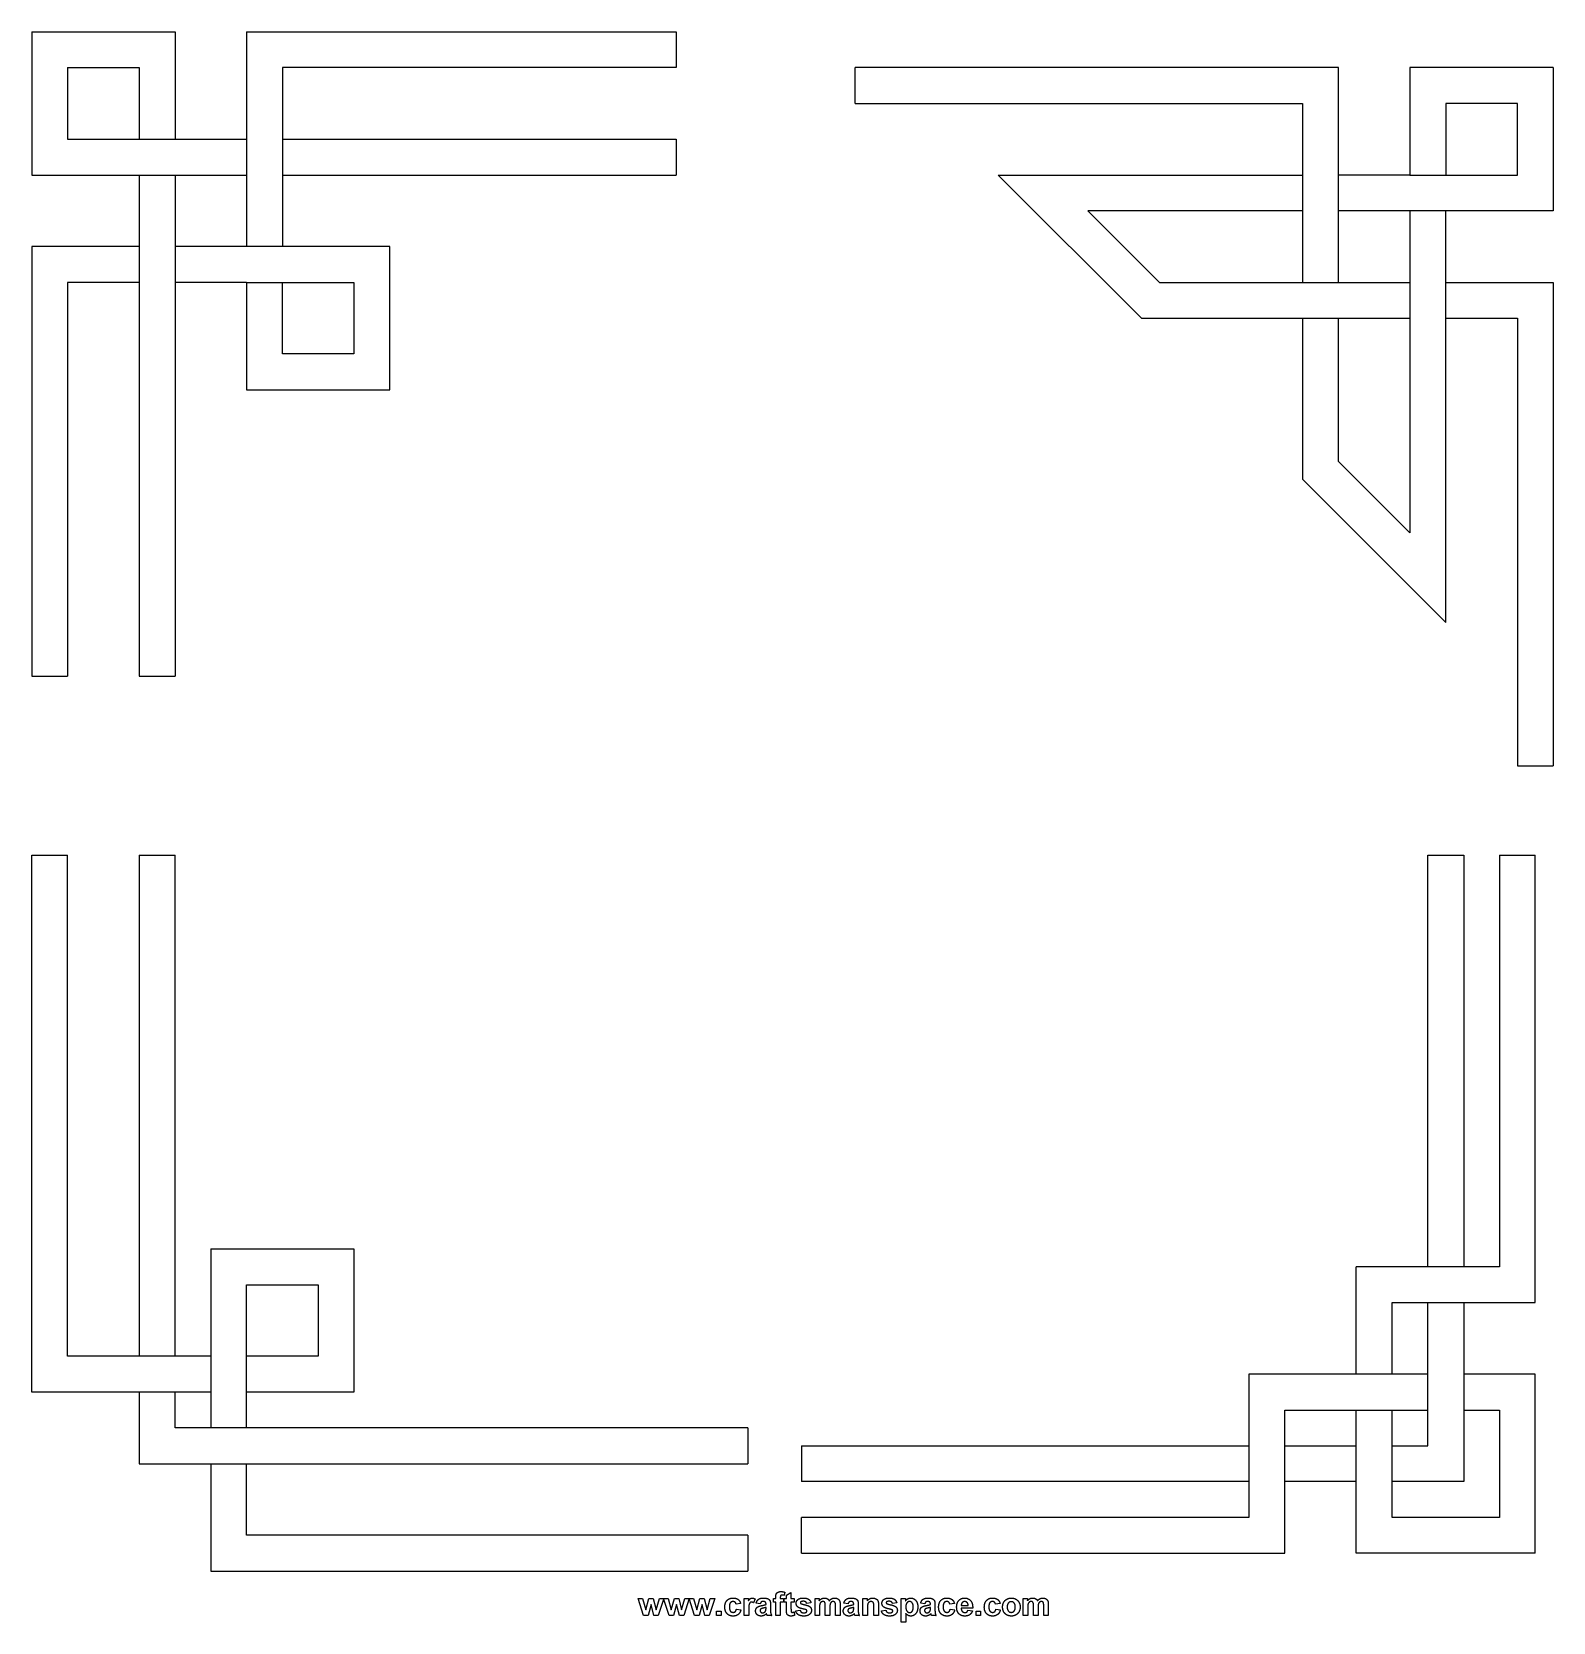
# Model space of a CAD drawing. Header units: millimetres. Extents: x -96 to 97, y -103 to 98.
import ezdxf

# ---------------------------------------------------------------- set-up
doc = ezdxf.new("R2010")
doc.units = ezdxf.units.MM
doc.header["$MEASUREMENT"] = 0
doc.layers.add('Layer 03', color=5, linetype='Continuous')

msp = doc.modelspace()

# ---------------------------------------------------------------- linework, layer by layer
at = {"layer": 'Layer 03'}
for p, q in [((-95.66, 98.3), (-95.66, 80.19)), ((-68.5, 98.3), (-14.17, 98.3)), ((-68.5, 98.3), (-68.5, 80.19)), ((-14.17, 98.3), (-14.17, 93.77)), ((8.46, 89.25), (8.46, 93.77)), ((96.74, 93.77), (96.74, 75.67)), ((-63.97, 84.72), (-14.17, 84.72)), ((-14.17, 84.72), (-14.17, 80.19)), ((-95.66, 80.19), (-68.5, 80.19)), ((-82.08, 80.19), (-82.08, 16.81)), ((-77.55, 80.19), (-77.55, 16.81)), ((-68.5, 80.19), (-68.5, 71.14)), ((-63.97, 80.19), (-14.17, 80.19)), ((26.57, 80.19), (65.05, 80.19)), ((78.63, 80.19), (69.58, 80.19)), ((96.74, 75.67), (69.58, 75.67)), ((-68.5, 66.61), (-77.55, 66.61)), ((-95.66, 16.81), (-91.14, 16.81)), ((-82.08, 16.81), (-77.55, 16.81)), ((92.22, 5.49), (96.74, 5.49)), ((-95.66, -5.82), (-91.14, -5.82)), ((-82.08, -5.82), (-77.55, -5.82)), ((-82.08, -5.82), (-82.08, -69.21)), ((-77.55, -69.21), (-77.55, -5.82)), ((80.9, -5.82), (85.43, -5.82)), ((80.9, -57.89), (80.9, -5.82)), ((85.43, -5.82), (85.43, -57.89)), ((89.95, -5.82), (94.48, -5.82)), ((-73.03, -55.62), (-73.03, -78.26)), ((71.84, -71.47), (71.84, -57.89)), ((80.9, -71.47), (58.26, -71.47)), ((-68.5, -78.26), (-68.5, -73.73)), ((76.37, -80.52), (76.37, -76)), ((-5.12, -78.26), (-5.12, -82.79)), ((1.67, -80.52), (1.67, -85.05)), ((1.67, -80.52), (58.26, -80.52)), ((62.79, -80.52), (71.84, -80.52)), ((-73.03, -82.79), (-73.03, -96.37)), ((58.26, -85.05), (1.67, -85.05)), ((71.84, -85.05), (62.79, -85.05)), ((1.67, -94.1), (1.67, -89.58)), ((-5.12, -91.84), (-5.12, -96.37)), ((-73.03, -96.37), (-5.12, -96.37)), ((-18.29, -102), (-18.98, -99.83)), ((-18.98, -99.83), (-18.42, -99.83)), ((-18.42, -99.83), (-18.01, -101.25)), ((-18.01, -101.25), (-17.62, -99.83)), ((-17.62, -99.83), (-17.07, -99.83)), ((-17.07, -99.83), (-16.71, -101.25)), ((-16.71, -101.25), (-16.3, -99.83)), ((-15.74, -99.83), (-16.43, -102)), ((-16.3, -99.83), (-15.74, -99.83)), ((-15.07, -102), (-15.76, -99.83)), ((-15.76, -99.83), (-15.2, -99.83)), ((-15.2, -99.83), (-14.79, -101.25)), ((-14.79, -101.25), (-14.4, -99.83)), ((-14.4, -99.83), (-13.85, -99.83)), ((-13.85, -99.83), (-13.49, -101.25)), ((-13.49, -101.25), (-13.08, -99.83)), ((-12.52, -99.83), (-13.21, -102)), ((-13.08, -99.83), (-12.52, -99.83)), ((-11.84, -102), (-12.54, -99.83)), ((-12.54, -99.83), (-11.97, -99.83)), ((-11.97, -99.83), (-11.56, -101.25)), ((-11.56, -101.25), (-11.18, -99.83)), ((-11.18, -99.83), (-10.62, -99.83)), ((-10.62, -99.83), (-10.27, -101.25)), ((-10.27, -101.25), (-9.86, -99.83)), ((-9.3, -99.83), (-9.99, -102)), ((-9.86, -99.83), (-9.3, -99.83)), ((-6.02, -100.46), (-6.59, -100.56)), ((-5.57, -102), (-5.57, -99.83)), ((-5.57, -99.83), (-5.04, -99.83)), ((-5.04, -99.83), (-5.04, -100.14)), ((-4.2, -99.89), (-4.38, -100.39)), ((-3.54, -100.5), (-4.06, -100.43)), ((-2.81, -100.59), (-2.81, -100.53)), ((-1.87, -99.83), (-1.57, -99.83)), ((-1.87, -100.28), (-1.87, -99.83)), ((-1.57, -100.28), (-1.87, -100.28)), ((-1.57, -99.83), (-1.57, -99.67)), ((-1.57, -102), (-1.57, -100.28)), ((-1, -99.68), (-1, -99.83)), ((-1, -99.83), (-0.59, -99.83)), ((-0.59, -100.28), (-1, -100.28)), ((-1, -100.28), (-1, -102)), ((-0.59, -99.83), (-0.59, -100.28)), ((-0.44, -99.04), (-0.51, -99.44)), ((-0.5, -100.28), (-0.5, -99.83)), ((-0.5, -99.83), (-0.22, -99.83)), ((-0.22, -100.28), (-0.5, -100.28)), ((-0.22, -99.43), (0.35, -99.09)), ((-0.22, -99.83), (-0.22, -99.43)), ((-0.22, -101.23), (-0.22, -100.28)), ((0.35, -99.09), (0.35, -99.83)), ((0.35, -99.83), (0.74, -99.83)), ((0.74, -100.28), (0.35, -100.28)), ((0.35, -100.28), (0.35, -101.17)), ((0.74, -99.83), (0.74, -100.28)), ((2.87, -100.37), (2.33, -100.46)), ((3.39, -99.83), (3.91, -99.83)), ((3.39, -102), (3.39, -99.83)), ((3.91, -99.83), (3.91, -100.13)), ((7.56, -100.5), (7.04, -100.43)), ((8.28, -100.59), (8.28, -100.53)), ((9.44, -102), (9.44, -99.83)), ((9.44, -99.83), (9.98, -99.83)), ((9.98, -99.83), (9.98, -100.15)), ((13.72, -100.37), (13.19, -100.46)), ((14.3, -99.83), (14.83, -99.83)), ((14.3, -102.83), (14.3, -99.83)), ((14.83, -99.83), (14.83, -100.15)), ((17.26, -100.5), (16.74, -100.43)), ((17.98, -100.59), (17.98, -100.53)), ((21.02, -100.46), (20.44, -100.56)), ((26.8, -100.46), (26.22, -100.56)), ((29.72, -99.83), (30.24, -99.83)), ((29.72, -102), (29.72, -99.83)), ((30.24, -99.83), (30.24, -100.13)), ((-17.72, -102), (-18.29, -102)), ((-17.34, -100.61), (-17.72, -102)), ((-16.98, -102), (-17.34, -100.61)), ((-16.43, -102), (-16.98, -102)), ((-14.5, -102), (-15.07, -102)), ((-14.12, -100.61), (-14.5, -102)), ((-13.75, -102), (-14.12, -100.61)), ((-13.21, -102), (-13.75, -102)), ((-11.28, -102), (-11.84, -102)), ((-10.9, -100.61), (-11.28, -102)), ((-10.53, -102), (-10.9, -100.61)), ((-9.99, -102), (-10.53, -102)), ((-9.06, -102), (-9.06, -101.43)), ((-9.06, -101.43), (-8.48, -101.43)), ((-8.48, -102), (-9.06, -102)), ((-8.48, -101.43), (-8.48, -102)), ((-6.56, -101.19), (-5.98, -101.26)), ((-5, -102), (-5.57, -102)), ((-5, -101.33), (-5, -102)), ((-2.81, -101.08), (-2.81, -100.96)), ((-2.09, -102), (-2.67, -102)), ((-2.24, -100.61), (-2.24, -101.29)), ((-1, -102), (-1.57, -102)), ((0.73, -101.54), (0.78, -101.97)), ((0.93, -101.39), (1.5, -101.31)), ((3.96, -102), (3.39, -102)), ((3.96, -100.95), (3.96, -102)), ((4.69, -102), (4.69, -100.81)), ((5.26, -102), (4.69, -102)), ((5.26, -100.96), (5.26, -102)), ((5.98, -102), (5.98, -100.76)), ((6.56, -102), (5.98, -102)), ((6.56, -100.61), (6.56, -102)), ((8.28, -101.08), (8.28, -100.96)), ((9, -102), (8.43, -102)), ((8.85, -100.61), (8.85, -101.29)), ((10.02, -102), (9.44, -102)), ((10.02, -101.02), (10.02, -102)), ((10.83, -102), (10.83, -100.89)), ((11.41, -102), (10.83, -102)), ((11.41, -100.65), (11.41, -102)), ((11.78, -101.39), (12.35, -101.31)), ((14.87, -101.74), (14.87, -102.83)), ((17.98, -101.08), (17.98, -100.96)), ((18.7, -102), (18.13, -102)), ((18.56, -100.61), (18.56, -101.29)), ((20.48, -101.19), (21.06, -101.26)), ((23.33, -101.07), (21.87, -101.07)), ((21.88, -100.72), (22.76, -100.72)), ((22.72, -101.31), (23.3, -101.39)), ((23.76, -102), (23.76, -101.43)), ((23.76, -101.43), (24.33, -101.43)), ((24.33, -102), (23.76, -102)), ((24.33, -101.43), (24.33, -102)), ((26.26, -101.19), (26.83, -101.26)), ((30.3, -102), (29.72, -102)), ((30.3, -100.95), (30.3, -102)), ((31.02, -102), (31.02, -100.81)), ((31.59, -102), (31.02, -102)), ((31.59, -100.96), (31.59, -102)), ((32.31, -102), (32.31, -100.76)), ((32.89, -102), (32.31, -102)), ((32.89, -100.61), (32.89, -102)), ((14.87, -102.83), (14.3, -102.83))]:
    msp.add_line(p, q, dxfattribs=at)
for points in [[(-95.66, 98.3), (-77.55, 98.3), (-77.55, 84.72)], [(-91.14, 93.77), (-82.08, 93.77), (-82.08, 84.72)], [(-91.14, 93.77), (-91.14, 84.72), (-68.5, 84.72)], [(-14.17, 93.77), (-63.97, 93.77), (-63.97, 71.14)], [(69.58, 66.61), (69.58, 93.77), (8.46, 93.77)], [(96.74, 93.77), (78.63, 93.77), (78.63, 80.19)], [(8.46, 89.25), (65.05, 89.25), (65.05, 66.61)], [(78.63, 80.19), (92.22, 80.19), (92.22, 89.25), (83.16, 89.25), (83.16, 80.19)], [(26.57, 80.19), (44.68, 62.08), (78.63, 62.08)], [(65.05, 75.67), (37.89, 75.67), (46.94, 66.61), (78.63, 66.61)], [(65.05, 62.08), (65.05, 41.71), (83.16, 23.6), (83.16, 75.67)], [(78.63, 75.67), (78.63, 34.92), (69.58, 43.98), (69.58, 62.08)], [(-82.08, 71.14), (-95.66, 71.14), (-95.66, 16.81)], [(-68.5, 66.61), (-68.5, 53.03), (-50.39, 53.03), (-50.39, 71.14), (-77.55, 71.14)], [(-82.08, 66.61), (-91.14, 66.61), (-91.14, 16.81)], [(-68.5, 66.61), (-54.92, 66.61), (-54.92, 57.56), (-63.97, 57.56), (-63.97, 66.61)], [(83.16, 66.61), (96.74, 66.61), (96.74, 5.49)], [(83.16, 62.08), (92.22, 62.08), (92.22, 5.49)], [(-73.03, -73.73), (-95.66, -73.73), (-95.66, -5.82)], [(-73.03, -69.21), (-91.14, -69.21), (-91.14, -5.82)], [(89.95, -5.82), (89.95, -57.89), (71.84, -57.89)], [(76.37, -71.47), (76.37, -62.41), (94.48, -62.41), (94.48, -5.82)], [(-73.03, -55.62), (-54.92, -55.62), (-54.92, -73.73), (-68.5, -73.73)], [(-68.5, -73.73), (-68.5, -60.15), (-59.45, -60.15), (-59.45, -69.21), (-68.5, -69.21)], [(76.37, -80.52), (80.9, -80.52), (80.9, -62.41)], [(85.43, -62.41), (85.43, -85.05), (76.37, -85.05)], [(58.26, -71.47), (58.26, -89.58), (1.67, -89.58)], [(94.48, -94.1), (94.48, -71.47), (85.43, -71.47)], [(-82.08, -73.73), (-82.08, -82.79), (-5.12, -82.79)], [(-5.12, -78.26), (-77.55, -78.26), (-77.55, -73.73)], [(1.67, -94.1), (62.79, -94.1), (62.79, -76), (80.9, -76)], [(94.48, -94.1), (71.84, -94.1), (71.84, -76)], [(85.43, -76), (89.95, -76), (89.95, -89.58), (76.37, -89.58), (76.37, -80.52)], [(-5.12, -91.84), (-68.5, -91.84), (-68.5, -82.79)]]:
    msp.add_lwpolyline(points, dxfattribs=at)
for points in [[(-8.02, -100.92), (-8.02, -100.38), (-7.74, -100.08)], [(-7.74, -100.08), (-7.46, -99.78), (-6.98, -99.78)], [(-7.32, -100.37), (-7.44, -100.52), (-7.44, -100.88)], [(-6.98, -100.22), (-7.19, -100.22), (-7.32, -100.37)], [(-6.98, -99.78), (-6.58, -99.78), (-6.35, -99.95)], [(-6.72, -100.31), (-6.82, -100.22), (-6.98, -100.22)], [(-6.59, -100.56), (-6.62, -100.39), (-6.72, -100.31)], [(-6.35, -99.95), (-6.12, -100.12), (-6.02, -100.46)], [(-5.04, -100.14), (-4.91, -99.92), (-4.8, -99.85)], [(-4.83, -100.36), (-4.91, -100.43), (-4.95, -100.6)], [(-4.64, -100.3), (-4.75, -100.3), (-4.83, -100.36)], [(-4.8, -99.85), (-4.7, -99.78), (-4.56, -99.78)], [(-4.38, -100.39), (-4.52, -100.3), (-4.64, -100.3)], [(-4.56, -99.78), (-4.38, -99.78), (-4.2, -99.89)], [(-4.06, -100.43), (-3.97, -100.1), (-3.76, -99.94)], [(-3.76, -99.94), (-3.55, -99.78), (-3.14, -99.78)], [(-3.41, -100.28), (-3.49, -100.35), (-3.54, -100.5)], [(-3.18, -100.22), (-3.33, -100.22), (-3.41, -100.28)], [(-2.89, -100.29), (-2.97, -100.22), (-3.18, -100.22)], [(-3.14, -99.78), (-2.76, -99.78), (-2.57, -99.87)], [(-2.81, -100.53), (-2.81, -100.37), (-2.89, -100.29)], [(-2.57, -99.87), (-2.39, -99.96), (-2.32, -100.1)], [(-2.32, -100.1), (-2.24, -100.24), (-2.24, -100.61)], [(-1.57, -99.67), (-1.57, -99.4), (-1.52, -99.27)], [(-1.52, -99.27), (-1.46, -99.13), (-1.31, -99.05)], [(-1.31, -99.05), (-1.15, -98.96), (-0.92, -98.96)], [(-0.95, -99.46), (-1, -99.52), (-1, -99.68)], [(-0.77, -99.41), (-0.89, -99.41), (-0.95, -99.46)], [(-0.92, -98.96), (-0.68, -98.96), (-0.44, -99.04)], [(-0.51, -99.44), (-0.64, -99.41), (-0.77, -99.41)], [(1, -100.45), (1, -100.16), (1.22, -99.97)], [(1.26, -100.94), (1, -100.76), (1, -100.45)], [(1.22, -99.97), (1.44, -99.78), (1.91, -99.78)], [(1.6, -100.25), (1.54, -100.3), (1.54, -100.37)], [(1.54, -100.37), (1.54, -100.43), (1.59, -100.47)], [(1.59, -100.47), (1.67, -100.53), (2.13, -100.64)], [(1.93, -100.19), (1.7, -100.19), (1.6, -100.25)], [(1.91, -99.78), (2.36, -99.78), (2.57, -99.93)], [(2.2, -100.26), (2.11, -100.19), (1.93, -100.19)], [(2.33, -100.46), (2.3, -100.33), (2.2, -100.26)], [(2.57, -99.93), (2.79, -100.08), (2.87, -100.37)], [(3.91, -100.13), (4.19, -99.78), (4.58, -99.78)], [(4.01, -100.5), (3.96, -100.63), (3.96, -100.95)], [(4.16, -100.29), (4.05, -100.37), (4.01, -100.5)], [(4.39, -100.22), (4.26, -100.22), (4.16, -100.29)], [(4.56, -100.27), (4.5, -100.22), (4.39, -100.22)], [(4.66, -100.4), (4.63, -100.31), (4.56, -100.27)], [(4.58, -99.78), (4.79, -99.78), (4.94, -99.86)], [(4.69, -100.81), (4.69, -100.5), (4.66, -100.4)], [(4.94, -99.86), (5.09, -99.95), (5.19, -100.13)], [(5.19, -100.13), (5.33, -99.95), (5.5, -99.86)], [(5.31, -100.51), (5.26, -100.65), (5.26, -100.96)], [(5.46, -100.3), (5.35, -100.37), (5.31, -100.51)], [(5.68, -100.22), (5.56, -100.22), (5.46, -100.3)], [(5.5, -99.86), (5.66, -99.78), (5.85, -99.78)], [(5.92, -100.34), (5.84, -100.22), (5.68, -100.22)], [(5.85, -99.78), (6.09, -99.78), (6.25, -99.87)], [(5.98, -100.76), (5.98, -100.44), (5.92, -100.34)], [(6.25, -99.87), (6.42, -99.97), (6.5, -100.16)], [(6.5, -100.16), (6.56, -100.3), (6.56, -100.61)], [(7.04, -100.43), (7.12, -100.1), (7.33, -99.94)], [(7.33, -99.94), (7.54, -99.78), (7.96, -99.78)], [(7.69, -100.28), (7.61, -100.35), (7.56, -100.5)], [(7.91, -100.22), (7.77, -100.22), (7.69, -100.28)], [(8.2, -100.29), (8.12, -100.22), (7.91, -100.22)], [(7.96, -99.78), (8.33, -99.78), (8.52, -99.87)], [(8.28, -100.53), (8.28, -100.37), (8.2, -100.29)], [(8.52, -99.87), (8.7, -99.96), (8.78, -100.1)], [(8.78, -100.1), (8.85, -100.24), (8.85, -100.61)], [(9.98, -100.15), (10.26, -99.78), (10.69, -99.78)], [(10.06, -100.52), (10.02, -100.65), (10.02, -101.02)], [(10.22, -100.3), (10.1, -100.39), (10.06, -100.52)], [(10.48, -100.22), (10.34, -100.22), (10.22, -100.3)], [(10.68, -100.28), (10.6, -100.22), (10.48, -100.22)], [(10.8, -100.44), (10.76, -100.34), (10.68, -100.28)], [(10.69, -99.78), (10.88, -99.78), (11.03, -99.85)], [(10.83, -100.89), (10.83, -100.54), (10.8, -100.44)], [(11.03, -99.85), (11.19, -99.91), (11.27, -100.02)], [(11.27, -100.02), (11.34, -100.13), (11.38, -100.26)], [(11.38, -100.26), (11.41, -100.4), (11.41, -100.65)], [(11.85, -100.45), (11.85, -100.16), (12.07, -99.97)], [(12.11, -100.94), (11.85, -100.76), (11.85, -100.45)], [(12.07, -99.97), (12.3, -99.78), (12.76, -99.78)], [(12.45, -100.25), (12.39, -100.3), (12.39, -100.37)], [(12.39, -100.37), (12.39, -100.43), (12.45, -100.47)], [(12.78, -100.19), (12.55, -100.19), (12.45, -100.25)], [(12.45, -100.47), (12.52, -100.53), (12.98, -100.64)], [(12.76, -99.78), (13.21, -99.78), (13.42, -99.93)], [(13.05, -100.26), (12.96, -100.19), (12.78, -100.19)], [(13.19, -100.46), (13.15, -100.33), (13.05, -100.26)], [(13.42, -99.93), (13.64, -100.08), (13.72, -100.37)], [(14.83, -100.15), (14.94, -99.99), (15.11, -99.88)], [(15.01, -100.39), (14.87, -100.55), (14.87, -100.88)], [(15.35, -100.22), (15.14, -100.22), (15.01, -100.39)], [(15.11, -99.88), (15.29, -99.78), (15.5, -99.78)], [(15.68, -100.39), (15.55, -100.22), (15.35, -100.22)], [(15.5, -99.78), (15.87, -99.78), (16.13, -100.08)], [(15.81, -100.91), (15.81, -100.56), (15.68, -100.39)], [(16.13, -100.08), (16.39, -100.37), (16.39, -100.9)], [(16.74, -100.43), (16.83, -100.1), (17.04, -99.94)], [(17.04, -99.94), (17.25, -99.78), (17.66, -99.78)], [(17.39, -100.28), (17.31, -100.35), (17.26, -100.5)], [(17.61, -100.22), (17.47, -100.22), (17.39, -100.28)], [(17.9, -100.29), (17.83, -100.22), (17.61, -100.22)], [(17.66, -99.78), (18.04, -99.78), (18.22, -99.87)], [(17.98, -100.53), (17.98, -100.37), (17.9, -100.29)], [(18.22, -99.87), (18.41, -99.96), (18.48, -100.1)], [(18.48, -100.1), (18.56, -100.24), (18.56, -100.61)], [(19.02, -100.92), (19.02, -100.38), (19.3, -100.08)], [(19.3, -100.08), (19.58, -99.78), (20.06, -99.78)], [(19.72, -100.37), (19.59, -100.52), (19.59, -100.88)], [(20.06, -100.22), (19.84, -100.22), (19.72, -100.37)], [(20.06, -99.78), (20.45, -99.78), (20.69, -99.95)], [(20.32, -100.31), (20.22, -100.22), (20.06, -100.22)], [(20.44, -100.56), (20.42, -100.39), (20.32, -100.31)], [(20.69, -99.95), (20.92, -100.12), (21.02, -100.46)], [(21.3, -100.93), (21.3, -100.39), (21.58, -100.08)], [(21.58, -100.08), (21.86, -99.78), (22.3, -99.78)], [(22, -100.36), (21.88, -100.49), (21.88, -100.72)], [(22.32, -100.22), (22.13, -100.22), (22, -100.36)], [(22.3, -99.78), (22.78, -99.78), (23.06, -100.1)], [(22.63, -100.35), (22.5, -100.22), (22.32, -100.22)], [(22.76, -100.72), (22.75, -100.48), (22.63, -100.35)], [(23.06, -100.1), (23.35, -100.42), (23.33, -101.07)], [(24.8, -100.92), (24.8, -100.38), (25.08, -100.08)], [(25.08, -100.08), (25.36, -99.78), (25.84, -99.78)], [(25.5, -100.37), (25.37, -100.52), (25.37, -100.88)], [(25.83, -100.22), (25.62, -100.22), (25.5, -100.37)], [(26.09, -100.31), (25.99, -100.22), (25.83, -100.22)], [(25.84, -99.78), (26.23, -99.78), (26.46, -99.95)], [(26.22, -100.56), (26.19, -100.39), (26.09, -100.31)], [(26.46, -99.95), (26.7, -100.12), (26.8, -100.46)], [(27.11, -100.89), (27.11, -100.6), (27.25, -100.33)], [(27.25, -100.33), (27.39, -100.06), (27.65, -99.92)], [(27.65, -99.92), (27.9, -99.78), (28.22, -99.78)], [(27.84, -100.41), (27.69, -100.59), (27.69, -100.92)], [(28.2, -100.24), (27.98, -100.24), (27.84, -100.41)], [(28.57, -100.41), (28.42, -100.24), (28.2, -100.24)], [(28.22, -99.78), (28.71, -99.78), (29.02, -100.1)], [(28.72, -100.91), (28.72, -100.59), (28.57, -100.41)], [(29.02, -100.1), (29.33, -100.42), (29.33, -100.91)], [(30.24, -100.13), (30.52, -99.78), (30.91, -99.78)], [(30.34, -100.5), (30.3, -100.63), (30.3, -100.95)], [(30.49, -100.29), (30.39, -100.37), (30.34, -100.5)], [(30.72, -100.22), (30.59, -100.22), (30.49, -100.29)], [(30.9, -100.27), (30.83, -100.22), (30.72, -100.22)], [(30.99, -100.4), (30.96, -100.31), (30.9, -100.27)], [(30.91, -99.78), (31.12, -99.78), (31.27, -99.86)], [(31.02, -100.81), (31.02, -100.5), (30.99, -100.4)], [(31.27, -99.86), (31.43, -99.95), (31.53, -100.13)], [(31.53, -100.13), (31.67, -99.95), (31.83, -99.86)], [(31.64, -100.51), (31.59, -100.65), (31.59, -100.96)], [(31.79, -100.3), (31.69, -100.37), (31.64, -100.51)], [(32.01, -100.22), (31.9, -100.22), (31.79, -100.3)], [(31.83, -99.86), (32, -99.78), (32.18, -99.78)], [(32.26, -100.34), (32.18, -100.22), (32.01, -100.22)], [(32.18, -99.78), (32.42, -99.78), (32.58, -99.87)], [(32.31, -100.76), (32.31, -100.44), (32.26, -100.34)], [(32.58, -99.87), (32.75, -99.97), (32.83, -100.16)], [(32.83, -100.16), (32.89, -100.3), (32.89, -100.61)], [(-7.74, -101.75), (-8.02, -101.45), (-8.02, -100.92)], [(-6.98, -102.06), (-7.46, -102.06), (-7.74, -101.75)], [(-7.44, -100.88), (-7.44, -101.27), (-7.32, -101.43)], [(-7.32, -101.43), (-7.19, -101.59), (-6.97, -101.59)], [(-6.32, -101.85), (-6.56, -102.06), (-6.98, -102.06)], [(-6.97, -101.59), (-6.81, -101.59), (-6.7, -101.5)], [(-6.7, -101.5), (-6.6, -101.41), (-6.56, -101.19)], [(-5.98, -101.26), (-6.07, -101.65), (-6.32, -101.85)], [(-4.95, -100.6), (-5, -100.78), (-5, -101.33)], [(-4.13, -101.41), (-4.13, -101.23), (-4.04, -101.09)], [(-3.94, -101.87), (-4.13, -101.69), (-4.13, -101.41)], [(-4.04, -101.09), (-3.96, -100.94), (-3.8, -100.87)], [(-3.41, -102.06), (-3.75, -102.06), (-3.94, -101.87)], [(-3.8, -100.87), (-3.65, -100.79), (-3.36, -100.73)], [(-3.45, -101.15), (-3.56, -101.23), (-3.56, -101.35)], [(-3.56, -101.35), (-3.56, -101.47), (-3.47, -101.56)], [(-3.47, -101.56), (-3.38, -101.65), (-3.25, -101.65)], [(-3.15, -101.05), (-3.38, -101.1), (-3.45, -101.15)], [(-3.06, -101.98), (-3.22, -102.06), (-3.41, -102.06)], [(-3.36, -100.73), (-2.97, -100.66), (-2.81, -100.59)], [(-3.25, -101.65), (-3.1, -101.65), (-2.97, -101.55)], [(-2.81, -100.96), (-2.92, -101), (-3.15, -101.05)], [(-2.74, -101.77), (-2.89, -101.91), (-3.06, -101.98)], [(-2.97, -101.55), (-2.87, -101.47), (-2.84, -101.36)], [(-2.84, -101.36), (-2.81, -101.28), (-2.81, -101.08)], [(-2.72, -101.83), (-2.74, -101.78), (-2.74, -101.77)], [(-2.67, -102), (-2.69, -101.94), (-2.72, -101.83)], [(-2.24, -101.29), (-2.24, -101.57), (-2.21, -101.71)], [(-2.21, -101.71), (-2.18, -101.84), (-2.09, -102)], [(-0.2, -101.64), (-0.22, -101.54), (-0.22, -101.23)], [(-0.12, -101.87), (-0.18, -101.78), (-0.2, -101.64)], [(0.06, -102), (-0.07, -101.95), (-0.12, -101.87)], [(0.33, -102.06), (0.18, -102.06), (0.06, -102)], [(0.78, -101.97), (0.58, -102.06), (0.33, -102.06)], [(0.35, -101.17), (0.35, -101.44), (0.36, -101.49)], [(0.36, -101.49), (0.37, -101.53), (0.41, -101.56)], [(0.41, -101.56), (0.45, -101.59), (0.51, -101.59)], [(0.51, -101.59), (0.58, -101.59), (0.73, -101.54)], [(1.26, -101.88), (1.01, -101.7), (0.93, -101.39)], [(2.14, -101.22), (1.44, -101.07), (1.26, -100.94)], [(1.96, -102.06), (1.52, -102.06), (1.26, -101.88)], [(1.5, -101.31), (1.54, -101.48), (1.65, -101.56)], [(1.65, -101.56), (1.76, -101.65), (1.96, -101.65)], [(1.96, -101.65), (2.18, -101.65), (2.3, -101.57)], [(2.7, -101.84), (2.45, -102.06), (1.96, -102.06)], [(2.13, -100.64), (2.58, -100.74), (2.77, -100.9)], [(2.33, -101.3), (2.29, -101.26), (2.14, -101.22)], [(2.3, -101.57), (2.37, -101.51), (2.37, -101.41)], [(2.37, -101.41), (2.37, -101.34), (2.33, -101.3)], [(2.94, -101.32), (2.94, -101.62), (2.7, -101.84)], [(2.77, -100.9), (2.94, -101.05), (2.94, -101.32)], [(6.96, -101.41), (6.96, -101.23), (7.05, -101.09)], [(7.16, -101.87), (6.96, -101.69), (6.96, -101.41)], [(7.05, -101.09), (7.13, -100.94), (7.29, -100.87)], [(7.68, -102.06), (7.35, -102.06), (7.16, -101.87)], [(7.29, -100.87), (7.44, -100.79), (7.73, -100.73)], [(7.64, -101.15), (7.54, -101.23), (7.54, -101.35)], [(7.54, -101.35), (7.54, -101.47), (7.62, -101.56)], [(7.62, -101.56), (7.71, -101.65), (7.84, -101.65)], [(7.94, -101.05), (7.71, -101.1), (7.64, -101.15)], [(8.04, -101.98), (7.87, -102.06), (7.68, -102.06)], [(7.73, -100.73), (8.13, -100.66), (8.28, -100.59)], [(7.84, -101.65), (7.99, -101.65), (8.13, -101.55)], [(8.28, -100.96), (8.17, -101), (7.94, -101.05)], [(8.35, -101.77), (8.2, -101.91), (8.04, -101.98)], [(8.13, -101.55), (8.23, -101.47), (8.26, -101.36)], [(8.26, -101.36), (8.28, -101.28), (8.28, -101.08)], [(8.37, -101.83), (8.36, -101.78), (8.35, -101.77)], [(8.43, -102), (8.4, -101.94), (8.37, -101.83)], [(8.85, -101.29), (8.85, -101.57), (8.88, -101.71)], [(8.88, -101.71), (8.91, -101.84), (9, -102)], [(12.11, -101.88), (11.86, -101.7), (11.78, -101.39)], [(12.99, -101.22), (12.3, -101.07), (12.11, -100.94)], [(12.81, -102.06), (12.37, -102.06), (12.11, -101.88)], [(12.35, -101.31), (12.39, -101.48), (12.5, -101.56)], [(12.5, -101.56), (12.61, -101.65), (12.81, -101.65)], [(12.81, -101.65), (13.04, -101.65), (13.15, -101.57)], [(13.55, -101.84), (13.3, -102.06), (12.81, -102.06)], [(12.98, -100.64), (13.44, -100.74), (13.62, -100.9)], [(13.18, -101.3), (13.14, -101.26), (12.99, -101.22)], [(13.15, -101.57), (13.22, -101.51), (13.22, -101.41)], [(13.22, -101.41), (13.22, -101.34), (13.18, -101.3)], [(13.8, -101.32), (13.8, -101.62), (13.55, -101.84)], [(13.62, -100.9), (13.8, -101.05), (13.8, -101.32)], [(14.87, -100.88), (14.87, -101.25), (15.01, -101.43)], [(15.17, -101.98), (15.03, -101.91), (14.87, -101.74)], [(15.01, -101.43), (15.15, -101.61), (15.36, -101.61)], [(15.49, -102.06), (15.32, -102.06), (15.17, -101.98)], [(15.36, -101.61), (15.55, -101.61), (15.68, -101.45)], [(16.13, -101.75), (15.87, -102.06), (15.49, -102.06)], [(15.68, -101.45), (15.81, -101.28), (15.81, -100.91)], [(16.39, -100.9), (16.39, -101.45), (16.13, -101.75)], [(16.67, -101.41), (16.67, -101.23), (16.75, -101.09)], [(16.86, -101.87), (16.67, -101.69), (16.67, -101.41)], [(16.75, -101.09), (16.84, -100.94), (16.99, -100.87)], [(17.38, -102.06), (17.05, -102.06), (16.86, -101.87)], [(16.99, -100.87), (17.15, -100.79), (17.44, -100.73)], [(17.35, -101.15), (17.24, -101.23), (17.24, -101.35)], [(17.24, -101.35), (17.24, -101.47), (17.33, -101.56)], [(17.33, -101.56), (17.41, -101.65), (17.55, -101.65)], [(17.65, -101.05), (17.42, -101.1), (17.35, -101.15)], [(17.74, -101.98), (17.57, -102.06), (17.38, -102.06)], [(17.44, -100.73), (17.83, -100.66), (17.98, -100.59)], [(17.55, -101.65), (17.69, -101.65), (17.83, -101.55)], [(17.98, -100.96), (17.88, -101), (17.65, -101.05)], [(18.05, -101.77), (17.91, -101.91), (17.74, -101.98)], [(17.83, -101.55), (17.93, -101.47), (17.96, -101.36)], [(17.96, -101.36), (17.98, -101.28), (17.98, -101.08)], [(18.07, -101.83), (18.06, -101.78), (18.05, -101.77)], [(18.13, -102), (18.11, -101.94), (18.07, -101.83)], [(18.56, -101.29), (18.56, -101.57), (18.59, -101.71)], [(18.59, -101.71), (18.62, -101.84), (18.7, -102)], [(19.3, -101.75), (19.02, -101.45), (19.02, -100.92)], [(20.06, -102.06), (19.58, -102.06), (19.3, -101.75)], [(19.59, -100.88), (19.59, -101.27), (19.72, -101.43)], [(19.72, -101.43), (19.85, -101.59), (20.07, -101.59)], [(20.72, -101.85), (20.47, -102.06), (20.06, -102.06)], [(20.07, -101.59), (20.23, -101.59), (20.33, -101.5)], [(20.33, -101.5), (20.44, -101.41), (20.48, -101.19)], [(21.06, -101.26), (20.97, -101.65), (20.72, -101.85)], [(21.51, -101.68), (21.3, -101.39), (21.3, -100.93)], [(22.35, -102.06), (21.78, -102.06), (21.51, -101.68)], [(21.87, -101.07), (21.88, -101.33), (22.01, -101.47)], [(22.01, -101.47), (22.15, -101.61), (22.35, -101.61)], [(22.35, -101.61), (22.49, -101.61), (22.58, -101.54)], [(22.95, -101.89), (22.71, -102.06), (22.35, -102.06)], [(22.58, -101.54), (22.67, -101.47), (22.72, -101.31)], [(23.3, -101.39), (23.19, -101.71), (22.95, -101.89)], [(25.08, -101.75), (24.8, -101.45), (24.8, -100.92)], [(25.83, -102.06), (25.36, -102.06), (25.08, -101.75)], [(25.37, -100.88), (25.37, -101.27), (25.5, -101.43)], [(25.5, -101.43), (25.63, -101.59), (25.85, -101.59)], [(26.5, -101.85), (26.25, -102.06), (25.83, -102.06)], [(25.85, -101.59), (26.01, -101.59), (26.11, -101.5)], [(26.11, -101.5), (26.22, -101.41), (26.26, -101.19)], [(26.83, -101.26), (26.75, -101.65), (26.5, -101.85)], [(27.25, -101.52), (27.11, -101.26), (27.11, -100.89)], [(27.66, -101.92), (27.39, -101.78), (27.25, -101.52)], [(28.22, -102.06), (27.93, -102.06), (27.66, -101.92)], [(27.69, -100.92), (27.69, -101.24), (27.84, -101.42)], [(27.84, -101.42), (27.98, -101.59), (28.2, -101.59)], [(28.2, -101.59), (28.42, -101.59), (28.57, -101.42)], [(29.02, -101.73), (28.7, -102.06), (28.22, -102.06)], [(28.57, -101.42), (28.72, -101.24), (28.72, -100.91)], [(29.33, -100.91), (29.33, -101.41), (29.02, -101.73)]]:
    msp.add_open_spline(points, degree=2, dxfattribs=at)

doc.saveas('drawing.dxf')
